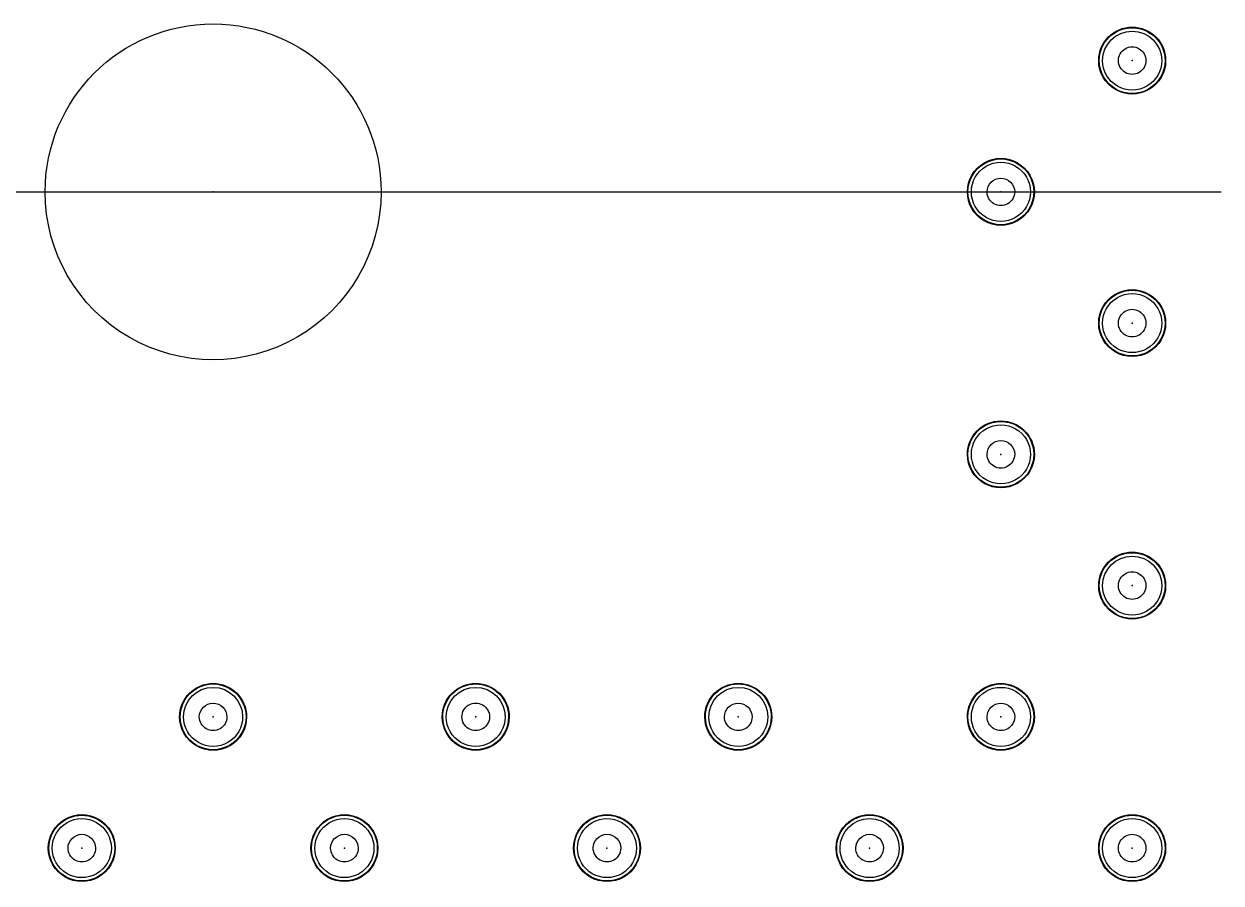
# Model space of a CAD drawing. Header units: millimetres. Extents: x 24815 to 37444, y -10619 to 6020.
# Drawn here: x 28083.71 to 28095.29, y 5891.36 to 5899.68 of the extents above; entities that cross this region are included whole.
import ezdxf

# ---------------------------------------------------------------- set-up
doc = ezdxf.new("R2010")
doc.units = ezdxf.units.MM

# ---------------------------------------------------------------- blocks, each defined once
blk = doc.blocks.new('A$C3CC6408C')
at = {"color": 2}
blk.add_line((-99.224, -11.4), (-79.724, -11.4), dxfattribs=at)
blk.add_line((-99.224, -11.4), (-79.724, -11.4), dxfattribs=at)
at = {"color": 2, "extrusion": (0, 0, -1)}
for centre, major_axis, start_param, end_param in [((-89.474, -11.4), (1.149, 1.149), 3.926991, 7.068583), ((-89.474, -11.4), (1.149, 1.149), 3.926991, 7.068583), ((-80.584, -10.13), (0.229, 0.229), 3.926991, 7.068583), ((-80.584, -10.13), (0.229, 0.229), 3.926991, 7.068583), ((-80.584, -10.13), (0.225, 0.225), 3.926991, 7.068583), ((-80.584, -10.13), (0.225, 0.225), 3.926991, 7.068583), ((-80.584, -10.13), (0.202, 0.202), 3.926991, 7.068583), ((-80.584, -10.13), (0.202, 0.202), 3.926991, 7.068583), ((-80.584, -10.13), (0.202, 0.202), 3.926991, 7.068583), ((-80.584, -10.13), (0.202, 0.202), 3.926991, 7.068583), ((-80.584, -10.13), (0.202, 0.202), 3.926991, 7.068583), ((-80.584, -10.13), (0.202, 0.202), 3.926991, 7.068583), ((-80.584, -10.13), (0.202, 0.202), 3.926991, 7.068583), ((-80.584, -10.13), (0.202, 0.202), 3.926991, 7.068583), ((-80.584, -10.13), (0.202, 0.202), 3.926991, 7.068583), ((-80.584, -10.13), (0.202, 0.202), 3.926991, 7.068583), ((-80.584, -10.13), (0.202, 0.202), 3.926991, 7.068583), ((-80.584, -10.13), (-0.0943, 0.0943), 5.497787, 8.63938), ((-80.584, -10.13), (-0.0943, 0.0943), 5.497787, 8.63938), ((-80.584, -10.13), (-0.229, 0.229), 2.356194, 5.497787), ((-80.584, -10.13), (-0.229, 0.229), 2.356194, 5.497787), ((-80.584, -10.13), (0.225, 0.225), 0.785398, 3.926991), ((-80.584, -10.13), (0.225, 0.225), 0.785398, 3.926991), ((-80.584, -10.13), (0.202, 0.202), 0.785398, 3.926991), ((-80.584, -10.13), (0.202, 0.202), 0.785398, 3.926991), ((-80.584, -10.13), (0.202, 0.202), 0.785398, 3.926991), ((-80.584, -10.13), (0.202, 0.202), 0.785398, 3.926991), ((-80.584, -10.13), (0.202, 0.202), 0.785398, 3.926991), ((-80.584, -10.13), (0.202, 0.202), 0.785398, 3.926991), ((-80.584, -10.13), (0.202, 0.202), 0.785398, 3.926991), ((-80.584, -10.13), (0.202, 0.202), 0.785398, 3.926991), ((-80.584, -10.13), (0.202, 0.202), 0.785398, 3.926991), ((-80.584, -10.13), (0.202, 0.202), 0.785398, 3.926991), ((-80.584, -10.13), (0.202, 0.202), 0.785398, 3.926991), ((-80.584, -10.13), (0.0943, 0.0943), 0.785398, 3.926991), ((-80.584, -10.13), (0.0943, 0.0943), 0.785398, 3.926991), ((-81.854, -11.4), (-0.229, 0.229), 5.497787, 8.63938), ((-81.854, -11.4), (-0.229, 0.229), 5.497787, 8.63938), ((-81.854, -11.4), (-0.225, 0.225), 5.497787, 8.63938), ((-81.854, -11.4), (-0.225, 0.225), 5.497787, 8.63938), ((-81.854, -11.4), (-0.202, 0.202), 5.497787, 8.63938), ((-81.854, -11.4), (-0.202, 0.202), 5.497787, 8.63938), ((-81.854, -11.4), (-0.202, 0.202), 5.497787, 8.63938), ((-81.854, -11.4), (-0.202, 0.202), 5.497787, 8.63938), ((-81.854, -11.4), (-0.202, 0.202), 5.497787, 8.63938), ((-81.854, -11.4), (-0.202, 0.202), 5.497787, 8.63938), ((-81.854, -11.4), (-0.202, 0.202), 5.497787, 8.63938), ((-81.854, -11.4), (-0.202, 0.202), 5.497787, 8.63938), ((-81.854, -11.4), (-0.202, 0.202), 5.497787, 8.63938), ((-81.854, -11.4), (-0.202, 0.202), 5.497787, 8.63938), ((-81.854, -11.4), (-0.202, 0.202), 5.497787, 8.63938), ((-81.854, -11.4), (0.0943, 0.0943), 3.926991, 7.068583), ((-81.854, -11.4), (0.0943, 0.0943), 3.926991, 7.068583), ((-89.474, -11.4), (-1.149, 1.149), 2.356194, 5.497787), ((-89.474, -11.4), (-1.149, 1.149), 2.356194, 5.497787), ((-81.854, -11.4), (0.229, 0.229), 0.785398, 3.926991), ((-81.854, -11.4), (0.229, 0.229), 0.785398, 3.926991), ((-81.854, -11.4), (-0.225, 0.225), 2.356194, 5.497787), ((-81.854, -11.4), (-0.225, 0.225), 2.356194, 5.497787), ((-81.854, -11.4), (-0.202, 0.202), 2.356194, 5.497787), ((-81.854, -11.4), (-0.202, 0.202), 2.356194, 5.497787), ((-81.854, -11.4), (-0.202, 0.202), 2.356194, 5.497787), ((-81.854, -11.4), (-0.202, 0.202), 2.356194, 5.497787), ((-81.854, -11.4), (-0.202, 0.202), 2.356194, 5.497787), ((-81.854, -11.4), (-0.202, 0.202), 2.356194, 5.497787), ((-81.854, -11.4), (-0.202, 0.202), 2.356194, 5.497787), ((-81.854, -11.4), (-0.202, 0.202), 2.356194, 5.497787), ((-81.854, -11.4), (-0.202, 0.202), 2.356194, 5.497787), ((-81.854, -11.4), (-0.202, 0.202), 2.356194, 5.497787), ((-81.854, -11.4), (-0.202, 0.202), 2.356194, 5.497787), ((-81.854, -11.4), (0.0943, 0.0943), 0.785398, 3.926991), ((-81.854, -11.4), (0.0943, 0.0943), 0.785398, 3.926991), ((-80.584, -12.67), (-0.229, 0.229), 5.497787, 8.63938), ((-80.584, -12.67), (-0.229, 0.229), 5.497787, 8.63938), ((-80.584, -12.67), (0.225, 0.225), 3.926991, 7.068583), ((-80.584, -12.67), (0.225, 0.225), 3.926991, 7.068583), ((-80.584, -12.67), (-0.202, 0.202), 5.497787, 8.63938), ((-80.584, -12.67), (-0.202, 0.202), 5.497787, 8.63938), ((-80.584, -12.67), (-0.202, 0.202), 5.497787, 8.63938), ((-80.584, -12.67), (-0.202, 0.202), 5.497787, 8.63938), ((-80.584, -12.67), (-0.202, 0.202), 5.497787, 8.63938), ((-80.584, -12.67), (-0.202, 0.202), 5.497787, 8.63938), ((-80.584, -12.67), (-0.202, 0.202), 5.497787, 8.63938), ((-80.584, -12.67), (-0.202, 0.202), 5.497787, 8.63938), ((-80.584, -12.67), (-0.202, 0.202), 5.497787, 8.63938), ((-80.584, -12.67), (-0.202, 0.202), 5.497787, 8.63938), ((-80.584, -12.67), (-0.202, 0.202), 5.497787, 8.63938), ((-80.584, -12.67), (-0.0943, 0.0943), 5.497787, 8.63938), ((-80.584, -12.67), (-0.0943, 0.0943), 5.497787, 8.63938), ((-80.584, -12.67), (0.229, 0.229), 0.785398, 3.926991), ((-80.584, -12.67), (0.229, 0.229), 0.785398, 3.926991), ((-80.584, -12.67), (0.225, 0.225), 0.785398, 3.926991), ((-80.584, -12.67), (0.225, 0.225), 0.785398, 3.926991), ((-80.584, -12.67), (0.202, 0.202), 0.785398, 3.926991), ((-80.584, -12.67), (0.202, 0.202), 0.785398, 3.926991), ((-80.584, -12.67), (0.202, 0.202), 0.785398, 3.926991), ((-80.584, -12.67), (0.202, 0.202), 0.785398, 3.926991), ((-80.584, -12.67), (0.202, 0.202), 0.785398, 3.926991), ((-80.584, -12.67), (0.202, 0.202), 0.785398, 3.926991), ((-80.584, -12.67), (0.202, 0.202), 0.785398, 3.926991), ((-80.584, -12.67), (0.202, 0.202), 0.785398, 3.926991), ((-80.584, -12.67), (0.202, 0.202), 0.785398, 3.926991), ((-80.584, -12.67), (0.202, 0.202), 0.785398, 3.926991), ((-80.584, -12.67), (0.202, 0.202), 0.785398, 3.926991), ((-80.584, -12.67), (0.0943, 0.0943), 0.785398, 3.926991), ((-80.584, -12.67), (0.0943, 0.0943), 0.785398, 3.926991), ((-81.854, -13.94), (0.229, 0.229), 3.926991, 7.068583), ((-81.854, -13.94), (0.229, 0.229), 3.926991, 7.068583), ((-81.854, -13.94), (-0.225, 0.225), 5.497787, 8.63938), ((-81.854, -13.94), (-0.225, 0.225), 5.497787, 8.63938), ((-81.854, -13.94), (-0.202, 0.202), 5.497787, 8.63938), ((-81.854, -13.94), (-0.202, 0.202), 5.497787, 8.63938), ((-81.854, -13.94), (-0.202, 0.202), 5.497787, 8.63938), ((-81.854, -13.94), (-0.202, 0.202), 5.497787, 8.63938), ((-81.854, -13.94), (-0.202, 0.202), 5.497787, 8.63938), ((-81.854, -13.94), (-0.202, 0.202), 5.497787, 8.63938), ((-81.854, -13.94), (-0.202, 0.202), 5.497787, 8.63938), ((-81.854, -13.94), (-0.202, 0.202), 5.497787, 8.63938), ((-81.854, -13.94), (-0.202, 0.202), 5.497787, 8.63938), ((-81.854, -13.94), (-0.202, 0.202), 5.497787, 8.63938), ((-81.854, -13.94), (-0.202, 0.202), 5.497787, 8.63938), ((-81.854, -13.94), (0.0943, 0.0943), 3.926991, 7.068583), ((-81.854, -13.94), (0.0943, 0.0943), 3.926991, 7.068583), ((-81.854, -13.94), (0.229, 0.229), 0.785398, 3.926991), ((-81.854, -13.94), (0.229, 0.229), 0.785398, 3.926991), ((-81.854, -13.94), (-0.225, 0.225), 2.356194, 5.497787), ((-81.854, -13.94), (-0.225, 0.225), 2.356194, 5.497787), ((-81.854, -13.94), (-0.202, 0.202), 2.356194, 5.497787), ((-81.854, -13.94), (-0.202, 0.202), 2.356194, 5.497787), ((-81.854, -13.94), (-0.202, 0.202), 2.356194, 5.497787), ((-81.854, -13.94), (-0.202, 0.202), 2.356194, 5.497787), ((-81.854, -13.94), (-0.202, 0.202), 2.356194, 5.497787), ((-81.854, -13.94), (-0.202, 0.202), 2.356194, 5.497787), ((-81.854, -13.94), (-0.202, 0.202), 2.356194, 5.497787), ((-81.854, -13.94), (-0.202, 0.202), 2.356194, 5.497787), ((-81.854, -13.94), (-0.202, 0.202), 2.356194, 5.497787), ((-81.854, -13.94), (-0.202, 0.202), 2.356194, 5.497787), ((-81.854, -13.94), (-0.202, 0.202), 2.356194, 5.497787), ((-81.854, -13.94), (0.0943, 0.0943), 0.785398, 3.926991), ((-81.854, -13.94), (0.0943, 0.0943), 0.785398, 3.926991), ((-80.584, -15.21), (0.229, 0.229), 3.926991, 7.068583), ((-80.584, -15.21), (0.229, 0.229), 3.926991, 7.068583), ((-80.584, -15.21), (0.225, 0.225), 3.926991, 7.068583), ((-80.584, -15.21), (0.225, 0.225), 3.926991, 7.068583), ((-80.584, -15.21), (0.202, 0.202), 3.926991, 7.068583), ((-80.584, -15.21), (0.202, 0.202), 3.926991, 7.068583), ((-80.584, -15.21), (0.202, 0.202), 3.926991, 7.068583), ((-80.584, -15.21), (0.202, 0.202), 3.926991, 7.068583), ((-80.584, -15.21), (0.202, 0.202), 3.926991, 7.068583), ((-80.584, -15.21), (0.202, 0.202), 3.926991, 7.068583), ((-80.584, -15.21), (0.202, 0.202), 3.926991, 7.068583), ((-80.584, -15.21), (0.202, 0.202), 3.926991, 7.068583), ((-80.584, -15.21), (0.202, 0.202), 3.926991, 7.068583), ((-80.584, -15.21), (0.202, 0.202), 3.926991, 7.068583), ((-80.584, -15.21), (0.202, 0.202), 3.926991, 7.068583), ((-80.584, -15.21), (-0.0943, 0.0943), 5.497787, 8.63938), ((-80.584, -15.21), (-0.0943, 0.0943), 5.497787, 8.63938), ((-80.584, -15.21), (-0.229, 0.229), 2.356194, 5.497787), ((-80.584, -15.21), (-0.229, 0.229), 2.356194, 5.497787), ((-80.584, -15.21), (0.225, 0.225), 0.785398, 3.926991), ((-80.584, -15.21), (0.225, 0.225), 0.785398, 3.926991), ((-80.584, -15.21), (0.202, 0.202), 0.785398, 3.926991), ((-80.584, -15.21), (0.202, 0.202), 0.785398, 3.926991), ((-80.584, -15.21), (0.202, 0.202), 0.785398, 3.926991), ((-80.584, -15.21), (0.202, 0.202), 0.785398, 3.926991), ((-80.584, -15.21), (0.202, 0.202), 0.785398, 3.926991), ((-80.584, -15.21), (0.202, 0.202), 0.785398, 3.926991), ((-80.584, -15.21), (0.202, 0.202), 0.785398, 3.926991), ((-80.584, -15.21), (0.202, 0.202), 0.785398, 3.926991), ((-80.584, -15.21), (0.202, 0.202), 0.785398, 3.926991), ((-80.584, -15.21), (0.202, 0.202), 0.785398, 3.926991), ((-80.584, -15.21), (0.202, 0.202), 0.785398, 3.926991), ((-80.584, -15.21), (0.0943, 0.0943), 0.785398, 3.926991), ((-80.584, -15.21), (0.0943, 0.0943), 0.785398, 3.926991), ((-89.474, -16.48), (0.229, 0.229), 3.926991, 7.068583), ((-89.474, -16.48), (0.229, 0.229), 3.926991, 7.068583), ((-89.474, -16.48), (-0.225, 0.225), 5.497787, 8.63938), ((-89.474, -16.48), (-0.225, 0.225), 5.497787, 8.63938), ((-89.474, -16.48), (0.202, 0.202), 3.926991, 7.068583), ((-89.474, -16.48), (0.202, 0.202), 3.926991, 7.068583), ((-89.474, -16.48), (0.202, 0.202), 3.926991, 7.068583), ((-89.474, -16.48), (0.202, 0.202), 3.926991, 7.068583), ((-89.474, -16.48), (0.202, 0.202), 3.926991, 7.068583), ((-89.474, -16.48), (0.202, 0.202), 3.926991, 7.068583), ((-89.474, -16.48), (0.202, 0.202), 3.926991, 7.068583), ((-89.474, -16.48), (0.202, 0.202), 3.926991, 7.068583), ((-89.474, -16.48), (0.202, 0.202), 3.926991, 7.068583), ((-89.474, -16.48), (0.202, 0.202), 3.926991, 7.068583), ((-89.474, -16.48), (0.202, 0.202), 3.926991, 7.068583), ((-86.934, -16.48), (0.229, 0.229), 3.926991, 7.068583), ((-86.934, -16.48), (0.229, 0.229), 3.926991, 7.068583), ((-86.934, -16.48), (0.225, 0.225), 3.926991, 7.068583), ((-86.934, -16.48), (0.225, 0.225), 3.926991, 7.068583), ((-86.934, -16.48), (0.202, 0.202), 3.926991, 7.068583), ((-86.934, -16.48), (0.202, 0.202), 3.926991, 7.068583), ((-86.934, -16.48), (0.202, 0.202), 3.926991, 7.068583), ((-86.934, -16.48), (0.202, 0.202), 3.926991, 7.068583), ((-86.934, -16.48), (0.202, 0.202), 3.926991, 7.068583), ((-86.934, -16.48), (0.202, 0.202), 3.926991, 7.068583), ((-86.934, -16.48), (0.202, 0.202), 3.926991, 7.068583), ((-86.934, -16.48), (0.202, 0.202), 3.926991, 7.068583), ((-86.934, -16.48), (0.202, 0.202), 3.926991, 7.068583), ((-86.934, -16.48), (0.202, 0.202), 3.926991, 7.068583), ((-86.934, -16.48), (0.202, 0.202), 3.926991, 7.068583), ((-84.394, -16.48), (0.229, 0.229), 3.926991, 7.068583), ((-84.394, -16.48), (0.229, 0.229), 3.926991, 7.068583), ((-84.394, -16.48), (0.225, 0.225), 3.926991, 7.068583), ((-84.394, -16.48), (0.225, 0.225), 3.926991, 7.068583), ((-84.394, -16.48), (0.202, 0.202), 3.926991, 7.068583), ((-84.394, -16.48), (0.202, 0.202), 3.926991, 7.068583), ((-84.394, -16.48), (0.202, 0.202), 3.926991, 7.068583), ((-84.394, -16.48), (0.202, 0.202), 3.926991, 7.068583), ((-84.394, -16.48), (0.202, 0.202), 3.926991, 7.068583), ((-84.394, -16.48), (0.202, 0.202), 3.926991, 7.068583), ((-84.394, -16.48), (0.202, 0.202), 3.926991, 7.068583), ((-84.394, -16.48), (0.202, 0.202), 3.926991, 7.068583), ((-84.394, -16.48), (0.202, 0.202), 3.926991, 7.068583), ((-84.394, -16.48), (0.202, 0.202), 3.926991, 7.068583), ((-84.394, -16.48), (0.202, 0.202), 3.926991, 7.068583), ((-81.854, -16.48), (0.229, 0.229), 3.926991, 7.068583), ((-81.854, -16.48), (0.229, 0.229), 3.926991, 7.068583), ((-81.854, -16.48), (-0.225, 0.225), 5.497787, 8.63938), ((-81.854, -16.48), (-0.225, 0.225), 5.497787, 8.63938), ((-81.854, -16.48), (-0.202, 0.202), 5.497787, 8.63938), ((-81.854, -16.48), (-0.202, 0.202), 5.497787, 8.63938), ((-81.854, -16.48), (-0.202, 0.202), 5.497787, 8.63938), ((-81.854, -16.48), (-0.202, 0.202), 5.497787, 8.63938), ((-81.854, -16.48), (-0.202, 0.202), 5.497787, 8.63938), ((-81.854, -16.48), (-0.202, 0.202), 5.497787, 8.63938), ((-81.854, -16.48), (-0.202, 0.202), 5.497787, 8.63938), ((-81.854, -16.48), (-0.202, 0.202), 5.497787, 8.63938), ((-81.854, -16.48), (-0.202, 0.202), 5.497787, 8.63938), ((-81.854, -16.48), (-0.202, 0.202), 5.497787, 8.63938), ((-81.854, -16.48), (-0.202, 0.202), 5.497787, 8.63938), ((-89.474, -16.48), (0.0943, 0.0943), 3.926991, 7.068583), ((-89.474, -16.48), (0.0943, 0.0943), 3.926991, 7.068583), ((-86.934, -16.48), (-0.0943, 0.0943), 5.497787, 8.63938), ((-86.934, -16.48), (-0.0943, 0.0943), 5.497787, 8.63938), ((-84.394, -16.48), (0.0943, 0.0943), 3.926991, 7.068583), ((-84.394, -16.48), (0.0943, 0.0943), 3.926991, 7.068583), ((-81.854, -16.48), (0.0943, 0.0943), 3.926991, 7.068583), ((-81.854, -16.48), (0.0943, 0.0943), 3.926991, 7.068583), ((-89.474, -16.48), (-0.229, 0.229), 2.356194, 5.497787), ((-89.474, -16.48), (-0.229, 0.229), 2.356194, 5.497787), ((-89.474, -16.48), (0.225, 0.225), 0.785398, 3.926991), ((-89.474, -16.48), (0.225, 0.225), 0.785398, 3.926991), ((-89.474, -16.48), (-0.202, 0.202), 2.356194, 5.497787), ((-89.474, -16.48), (-0.202, 0.202), 2.356194, 5.497787), ((-89.474, -16.48), (-0.202, 0.202), 2.356194, 5.497787), ((-89.474, -16.48), (-0.202, 0.202), 2.356194, 5.497787), ((-89.474, -16.48), (-0.202, 0.202), 2.356194, 5.497787), ((-89.474, -16.48), (-0.202, 0.202), 2.356194, 5.497787), ((-89.474, -16.48), (-0.202, 0.202), 2.356194, 5.497787), ((-89.474, -16.48), (-0.202, 0.202), 2.356194, 5.497787), ((-89.474, -16.48), (-0.202, 0.202), 2.356194, 5.497787), ((-89.474, -16.48), (-0.202, 0.202), 2.356194, 5.497787), ((-89.474, -16.48), (-0.202, 0.202), 2.356194, 5.497787), ((-89.474, -16.48), (-0.0943, 0.0943), 2.356194, 5.497787), ((-89.474, -16.48), (-0.0943, 0.0943), 2.356194, 5.497787), ((-86.934, -16.48), (-0.229, 0.229), 2.356194, 5.497787), ((-86.934, -16.48), (-0.229, 0.229), 2.356194, 5.497787), ((-86.934, -16.48), (0.225, 0.225), 0.785398, 3.926991), ((-86.934, -16.48), (0.225, 0.225), 0.785398, 3.926991), ((-86.934, -16.48), (0.202, 0.202), 0.785398, 3.926991), ((-86.934, -16.48), (0.202, 0.202), 0.785398, 3.926991), ((-86.934, -16.48), (0.202, 0.202), 0.785398, 3.926991), ((-86.934, -16.48), (0.202, 0.202), 0.785398, 3.926991), ((-86.934, -16.48), (0.202, 0.202), 0.785398, 3.926991), ((-86.934, -16.48), (0.202, 0.202), 0.785398, 3.926991), ((-86.934, -16.48), (0.202, 0.202), 0.785398, 3.926991), ((-86.934, -16.48), (0.202, 0.202), 0.785398, 3.926991), ((-86.934, -16.48), (0.202, 0.202), 0.785398, 3.926991), ((-86.934, -16.48), (0.202, 0.202), 0.785398, 3.926991), ((-86.934, -16.48), (0.202, 0.202), 0.785398, 3.926991), ((-86.934, -16.48), (0.0943, 0.0943), 0.785398, 3.926991), ((-86.934, -16.48), (0.0943, 0.0943), 0.785398, 3.926991), ((-84.394, -16.48), (-0.229, 0.229), 2.356194, 5.497787), ((-84.394, -16.48), (-0.229, 0.229), 2.356194, 5.497787), ((-84.394, -16.48), (-0.225, 0.225), 2.356194, 5.497787), ((-84.394, -16.48), (-0.225, 0.225), 2.356194, 5.497787), ((-84.394, -16.48), (-0.202, 0.202), 2.356194, 5.497787), ((-84.394, -16.48), (-0.202, 0.202), 2.356194, 5.497787), ((-84.394, -16.48), (-0.202, 0.202), 2.356194, 5.497787), ((-84.394, -16.48), (-0.202, 0.202), 2.356194, 5.497787), ((-84.394, -16.48), (-0.202, 0.202), 2.356194, 5.497787), ((-84.394, -16.48), (-0.202, 0.202), 2.356194, 5.497787), ((-84.394, -16.48), (-0.202, 0.202), 2.356194, 5.497787), ((-84.394, -16.48), (-0.202, 0.202), 2.356194, 5.497787), ((-84.394, -16.48), (-0.202, 0.202), 2.356194, 5.497787), ((-84.394, -16.48), (-0.202, 0.202), 2.356194, 5.497787), ((-84.394, -16.48), (-0.202, 0.202), 2.356194, 5.497787), ((-84.394, -16.48), (0.0943, 0.0943), 0.785398, 3.926991), ((-84.394, -16.48), (0.0943, 0.0943), 0.785398, 3.926991), ((-81.854, -16.48), (-0.229, 0.229), 2.356194, 5.497787), ((-81.854, -16.48), (-0.229, 0.229), 2.356194, 5.497787), ((-81.854, -16.48), (-0.225, 0.225), 2.356194, 5.497787), ((-81.854, -16.48), (-0.225, 0.225), 2.356194, 5.497787), ((-81.854, -16.48), (-0.202, 0.202), 2.356194, 5.497787), ((-81.854, -16.48), (-0.202, 0.202), 2.356194, 5.497787), ((-81.854, -16.48), (-0.202, 0.202), 2.356194, 5.497787), ((-81.854, -16.48), (-0.202, 0.202), 2.356194, 5.497787), ((-81.854, -16.48), (-0.202, 0.202), 2.356194, 5.497787), ((-81.854, -16.48), (-0.202, 0.202), 2.356194, 5.497787), ((-81.854, -16.48), (-0.202, 0.202), 2.356194, 5.497787), ((-81.854, -16.48), (-0.202, 0.202), 2.356194, 5.497787), ((-81.854, -16.48), (-0.202, 0.202), 2.356194, 5.497787), ((-81.854, -16.48), (-0.202, 0.202), 2.356194, 5.497787), ((-81.854, -16.48), (-0.202, 0.202), 2.356194, 5.497787), ((-81.854, -16.48), (0.0943, 0.0943), 0.785398, 3.926991), ((-81.854, -16.48), (0.0943, 0.0943), 0.785398, 3.926991), ((-90.744, -17.75), (-0.229, 0.229), 5.497787, 8.63938), ((-90.744, -17.75), (-0.229, 0.229), 5.497787, 8.63938), ((-90.744, -17.75), (0.225, 0.225), 3.926991, 7.068583), ((-90.744, -17.75), (0.225, 0.225), 3.926991, 7.068583), ((-90.744, -17.75), (-0.202, 0.202), 5.497787, 8.63938), ((-90.744, -17.75), (-0.202, 0.202), 5.497787, 8.63938), ((-90.744, -17.75), (-0.202, 0.202), 5.497787, 8.63938), ((-90.744, -17.75), (-0.202, 0.202), 5.497787, 8.63938), ((-90.744, -17.75), (-0.202, 0.202), 5.497787, 8.63938), ((-90.744, -17.75), (-0.202, 0.202), 5.497787, 8.63938), ((-90.744, -17.75), (-0.202, 0.202), 5.497787, 8.63938), ((-90.744, -17.75), (-0.202, 0.202), 5.497787, 8.63938), ((-90.744, -17.75), (-0.202, 0.202), 5.497787, 8.63938), ((-90.744, -17.75), (-0.202, 0.202), 5.497787, 8.63938), ((-90.744, -17.75), (-0.202, 0.202), 5.497787, 8.63938), ((-88.204, -17.75), (-0.229, 0.229), 5.497787, 8.63938), ((-88.204, -17.75), (-0.229, 0.229), 5.497787, 8.63938), ((-88.204, -17.75), (-0.225, 0.225), 5.497787, 8.63938), ((-88.204, -17.75), (-0.225, 0.225), 5.497787, 8.63938), ((-88.204, -17.75), (-0.202, 0.202), 5.497787, 8.63938), ((-88.204, -17.75), (-0.202, 0.202), 5.497787, 8.63938), ((-88.204, -17.75), (-0.202, 0.202), 5.497787, 8.63938), ((-88.204, -17.75), (-0.202, 0.202), 5.497787, 8.63938), ((-88.204, -17.75), (-0.202, 0.202), 5.497787, 8.63938), ((-88.204, -17.75), (-0.202, 0.202), 5.497787, 8.63938), ((-88.204, -17.75), (-0.202, 0.202), 5.497787, 8.63938), ((-88.204, -17.75), (-0.202, 0.202), 5.497787, 8.63938), ((-88.204, -17.75), (-0.202, 0.202), 5.497787, 8.63938), ((-88.204, -17.75), (-0.202, 0.202), 5.497787, 8.63938), ((-88.204, -17.75), (-0.202, 0.202), 5.497787, 8.63938), ((-85.664, -17.75), (-0.229, 0.229), 5.497787, 8.63938), ((-85.664, -17.75), (-0.229, 0.229), 5.497787, 8.63938), ((-85.664, -17.75), (-0.225, 0.225), 5.497787, 8.63938), ((-85.664, -17.75), (-0.225, 0.225), 5.497787, 8.63938), ((-85.664, -17.75), (-0.202, 0.202), 5.497787, 8.63938), ((-85.664, -17.75), (-0.202, 0.202), 5.497787, 8.63938), ((-85.664, -17.75), (-0.202, 0.202), 5.497787, 8.63938), ((-85.664, -17.75), (-0.202, 0.202), 5.497787, 8.63938), ((-85.664, -17.75), (-0.202, 0.202), 5.497787, 8.63938), ((-85.664, -17.75), (-0.202, 0.202), 5.497787, 8.63938), ((-85.664, -17.75), (-0.202, 0.202), 5.497787, 8.63938), ((-85.664, -17.75), (-0.202, 0.202), 5.497787, 8.63938), ((-85.664, -17.75), (-0.202, 0.202), 5.497787, 8.63938), ((-85.664, -17.75), (-0.202, 0.202), 5.497787, 8.63938), ((-85.664, -17.75), (-0.202, 0.202), 5.497787, 8.63938), ((-83.124, -17.75), (-0.229, 0.229), 5.497787, 8.63938), ((-83.124, -17.75), (-0.229, 0.229), 5.497787, 8.63938), ((-83.124, -17.75), (-0.225, 0.225), 5.497787, 8.63938), ((-83.124, -17.75), (-0.225, 0.225), 5.497787, 8.63938), ((-83.124, -17.75), (0.202, 0.202), 3.926991, 7.068583), ((-83.124, -17.75), (0.202, 0.202), 3.926991, 7.068583), ((-83.124, -17.75), (0.202, 0.202), 3.926991, 7.068583), ((-83.124, -17.75), (0.202, 0.202), 3.926991, 7.068583), ((-83.124, -17.75), (0.202, 0.202), 3.926991, 7.068583), ((-83.124, -17.75), (0.202, 0.202), 3.926991, 7.068583), ((-83.124, -17.75), (0.202, 0.202), 3.926991, 7.068583), ((-83.124, -17.75), (0.202, 0.202), 3.926991, 7.068583), ((-83.124, -17.75), (0.202, 0.202), 3.926991, 7.068583), ((-83.124, -17.75), (0.202, 0.202), 3.926991, 7.068583), ((-83.124, -17.75), (0.202, 0.202), 3.926991, 7.068583), ((-80.584, -17.75), (-0.229, 0.229), 5.497787, 8.63938), ((-80.584, -17.75), (-0.229, 0.229), 5.497787, 8.63938), ((-80.584, -17.75), (0.225, 0.225), 3.926991, 7.068583), ((-80.584, -17.75), (0.225, 0.225), 3.926991, 7.068583), ((-80.584, -17.75), (-0.202, 0.202), 5.497787, 8.63938), ((-80.584, -17.75), (-0.202, 0.202), 5.497787, 8.63938), ((-80.584, -17.75), (-0.202, 0.202), 5.497787, 8.63938), ((-80.584, -17.75), (-0.202, 0.202), 5.497787, 8.63938), ((-80.584, -17.75), (-0.202, 0.202), 5.497787, 8.63938), ((-80.584, -17.75), (-0.202, 0.202), 5.497787, 8.63938), ((-80.584, -17.75), (-0.202, 0.202), 5.497787, 8.63938), ((-80.584, -17.75), (-0.202, 0.202), 5.497787, 8.63938), ((-80.584, -17.75), (-0.202, 0.202), 5.497787, 8.63938), ((-80.584, -17.75), (-0.202, 0.202), 5.497787, 8.63938), ((-80.584, -17.75), (-0.202, 0.202), 5.497787, 8.63938), ((-90.744, -17.75), (0.0943, 0.0943), 3.926991, 7.068583), ((-90.744, -17.75), (0.0943, 0.0943), 3.926991, 7.068583), ((-88.204, -17.75), (0.0943, 0.0943), 3.926991, 7.068583), ((-88.204, -17.75), (0.0943, 0.0943), 3.926991, 7.068583), ((-85.664, -17.75), (0.0943, 0.0943), 3.926991, 7.068583), ((-85.664, -17.75), (0.0943, 0.0943), 3.926991, 7.068583), ((-83.124, -17.75), (0.0943, 0.0943), 3.926991, 7.068583), ((-83.124, -17.75), (0.0943, 0.0943), 3.926991, 7.068583), ((-80.584, -17.75), (-0.0943, 0.0943), 5.497787, 8.63938), ((-80.584, -17.75), (-0.0943, 0.0943), 5.497787, 8.63938), ((-90.744, -17.75), (0.229, 0.229), 0.785398, 3.926991), ((-90.744, -17.75), (0.229, 0.229), 0.785398, 3.926991), ((-90.744, -17.75), (-0.225, 0.225), 2.356194, 5.497787), ((-90.744, -17.75), (-0.225, 0.225), 2.356194, 5.497787), ((-90.744, -17.75), (-0.202, 0.202), 2.356194, 5.497787), ((-90.744, -17.75), (-0.202, 0.202), 2.356194, 5.497787), ((-90.744, -17.75), (-0.202, 0.202), 2.356194, 5.497787), ((-90.744, -17.75), (-0.202, 0.202), 2.356194, 5.497787), ((-90.744, -17.75), (-0.202, 0.202), 2.356194, 5.497787), ((-90.744, -17.75), (-0.202, 0.202), 2.356194, 5.497787), ((-90.744, -17.75), (-0.202, 0.202), 2.356194, 5.497787), ((-90.744, -17.75), (-0.202, 0.202), 2.356194, 5.497787), ((-90.744, -17.75), (-0.202, 0.202), 2.356194, 5.497787), ((-90.744, -17.75), (-0.202, 0.202), 2.356194, 5.497787), ((-90.744, -17.75), (-0.202, 0.202), 2.356194, 5.497787), ((-90.744, -17.75), (0.0943, 0.0943), 0.785398, 3.926991), ((-90.744, -17.75), (0.0943, 0.0943), 0.785398, 3.926991), ((-88.204, -17.75), (0.229, 0.229), 0.785398, 3.926991), ((-88.204, -17.75), (0.229, 0.229), 0.785398, 3.926991), ((-88.204, -17.75), (-0.225, 0.225), 2.356194, 5.497787), ((-88.204, -17.75), (-0.225, 0.225), 2.356194, 5.497787), ((-88.204, -17.75), (-0.202, 0.202), 2.356194, 5.497787), ((-88.204, -17.75), (-0.202, 0.202), 2.356194, 5.497787), ((-88.204, -17.75), (-0.202, 0.202), 2.356194, 5.497787), ((-88.204, -17.75), (-0.202, 0.202), 2.356194, 5.497787), ((-88.204, -17.75), (-0.202, 0.202), 2.356194, 5.497787), ((-88.204, -17.75), (-0.202, 0.202), 2.356194, 5.497787), ((-88.204, -17.75), (-0.202, 0.202), 2.356194, 5.497787), ((-88.204, -17.75), (-0.202, 0.202), 2.356194, 5.497787), ((-88.204, -17.75), (-0.202, 0.202), 2.356194, 5.497787), ((-88.204, -17.75), (-0.202, 0.202), 2.356194, 5.497787), ((-88.204, -17.75), (-0.202, 0.202), 2.356194, 5.497787), ((-88.204, -17.75), (0.0943, 0.0943), 0.785398, 3.926991), ((-88.204, -17.75), (0.0943, 0.0943), 0.785398, 3.926991), ((-85.664, -17.75), (0.229, 0.229), 0.785398, 3.926991), ((-85.664, -17.75), (0.229, 0.229), 0.785398, 3.926991), ((-85.664, -17.75), (0.225, 0.225), 0.785398, 3.926991), ((-85.664, -17.75), (0.225, 0.225), 0.785398, 3.926991), ((-85.664, -17.75), (0.202, 0.202), 0.785398, 3.926991), ((-85.664, -17.75), (0.202, 0.202), 0.785398, 3.926991), ((-85.664, -17.75), (0.202, 0.202), 0.785398, 3.926991), ((-85.664, -17.75), (0.202, 0.202), 0.785398, 3.926991), ((-85.664, -17.75), (0.202, 0.202), 0.785398, 3.926991), ((-85.664, -17.75), (0.202, 0.202), 0.785398, 3.926991), ((-85.664, -17.75), (0.202, 0.202), 0.785398, 3.926991), ((-85.664, -17.75), (0.202, 0.202), 0.785398, 3.926991), ((-85.664, -17.75), (0.202, 0.202), 0.785398, 3.926991), ((-85.664, -17.75), (0.202, 0.202), 0.785398, 3.926991), ((-85.664, -17.75), (0.202, 0.202), 0.785398, 3.926991), ((-85.664, -17.75), (0.0943, 0.0943), 0.785398, 3.926991), ((-85.664, -17.75), (0.0943, 0.0943), 0.785398, 3.926991), ((-83.124, -17.75), (0.229, 0.229), 0.785398, 3.926991), ((-83.124, -17.75), (0.229, 0.229), 0.785398, 3.926991), ((-83.124, -17.75), (0.225, 0.225), 0.785398, 3.926991), ((-83.124, -17.75), (0.225, 0.225), 0.785398, 3.926991), ((-83.124, -17.75), (0.202, 0.202), 0.785398, 3.926991), ((-83.124, -17.75), (0.202, 0.202), 0.785398, 3.926991), ((-83.124, -17.75), (0.202, 0.202), 0.785398, 3.926991), ((-83.124, -17.75), (0.202, 0.202), 0.785398, 3.926991), ((-83.124, -17.75), (0.202, 0.202), 0.785398, 3.926991), ((-83.124, -17.75), (0.202, 0.202), 0.785398, 3.926991), ((-83.124, -17.75), (0.202, 0.202), 0.785398, 3.926991), ((-83.124, -17.75), (0.202, 0.202), 0.785398, 3.926991), ((-83.124, -17.75), (0.202, 0.202), 0.785398, 3.926991), ((-83.124, -17.75), (0.202, 0.202), 0.785398, 3.926991), ((-83.124, -17.75), (0.202, 0.202), 0.785398, 3.926991), ((-83.124, -17.75), (-0.0943, 0.0943), 2.356194, 5.497787), ((-83.124, -17.75), (-0.0943, 0.0943), 2.356194, 5.497787), ((-80.584, -17.75), (0.229, 0.229), 0.785398, 3.926991), ((-80.584, -17.75), (0.229, 0.229), 0.785398, 3.926991), ((-80.584, -17.75), (0.225, 0.225), 0.785398, 3.926991), ((-80.584, -17.75), (0.225, 0.225), 0.785398, 3.926991), ((-80.584, -17.75), (0.202, 0.202), 0.785398, 3.926991), ((-80.584, -17.75), (0.202, 0.202), 0.785398, 3.926991), ((-80.584, -17.75), (0.202, 0.202), 0.785398, 3.926991), ((-80.584, -17.75), (0.202, 0.202), 0.785398, 3.926991), ((-80.584, -17.75), (0.202, 0.202), 0.785398, 3.926991), ((-80.584, -17.75), (0.202, 0.202), 0.785398, 3.926991), ((-80.584, -17.75), (0.202, 0.202), 0.785398, 3.926991), ((-80.584, -17.75), (0.202, 0.202), 0.785398, 3.926991), ((-80.584, -17.75), (0.202, 0.202), 0.785398, 3.926991), ((-80.584, -17.75), (0.202, 0.202), 0.785398, 3.926991), ((-80.584, -17.75), (0.202, 0.202), 0.785398, 3.926991), ((-80.584, -17.75), (0.0943, 0.0943), 0.785398, 3.926991), ((-80.584, -17.75), (0.0943, 0.0943), 0.785398, 3.926991)]:
    blk.add_ellipse(centre, major_axis=major_axis, ratio=1, start_param=start_param, end_param=end_param, dxfattribs=at)
at = {"color": 2}
for p in [(-80.584, -10.13), (-89.474, -11.4), (-81.854, -11.4), (-80.584, -12.67), (-81.854, -13.94), (-80.584, -15.21), (-89.474, -16.48), (-86.934, -16.48), (-84.394, -16.48), (-81.854, -16.48), (-90.744, -17.75), (-88.204, -17.75), (-85.664, -17.75), (-83.124, -17.75), (-80.584, -17.75)]:
    blk.add_point(p, dxfattribs=at)

msp = doc.modelspace()

# ---------------------------------------------------------------- block references
msp.add_blockref('A$C3CC6408C', (28175.01663, 5909.45129))

doc.saveas('drawing.dxf')
